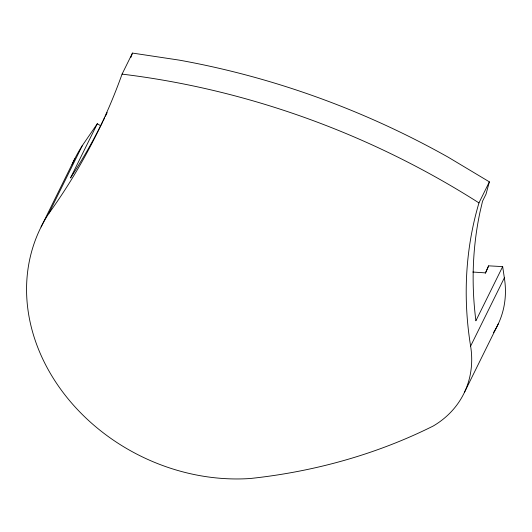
<?xml version="1.0" encoding="UTF-8"?>
<svg xmlns="http://www.w3.org/2000/svg" width="532" height="532" viewBox="0 0 532 532"><rect width="100%" height="100%" fill="white"/><g stroke="black" fill="none" stroke-linecap="round" stroke-linejoin="round"><path stroke-width="0.8" d="M502.667 266.612L504.349 277.864L470.614 346.119A104.764 88.259 26.3 0 1 433.168 426.046A583.764 491.794 26.3 0 1 250.313 478.501A190.649 160.611 26.3 0 1 63.627 393.201A190.649 160.611 26.3 0 1 48.631 213.778A791.47 666.776 26.3 0 0 122.067 74.121L132.468 53.074L179.144 60.109A734.798 619.035 26.3 0 1 448.163 157.173L489.367 181.851L486.029 194.127L482.557 201.143L480.064 211.809A422.441 355.888 26.3 0 0 475.788 319.858L475.867 320.836L502.667 266.612L488.622 265.84L485.284 273.375M130.805 57.556L132.468 53.074M41.07 226.991L74.799 158.736M48.631 213.778L82.367 145.522L97.316 123.723L100.741 125.838M97.316 123.723L70.517 177.947A791.47 666.776 26.3 0 0 102.849 121.476M470.614 346.119A422.441 355.888 26.3 0 1 478.966 202.898L489.367 181.851M485.63 272.67L488.622 265.84M464.562 392.111L498.298 323.855M472.808 272.038L485.157 272.856M122.067 74.121A734.798 619.035 26.3 0 1 478.966 202.898M72.073 164.528A190.649 160.611 26.3 0 1 82.367 145.522M494.275 331.31A104.764 88.259 26.3 0 1 493.45 332.613M504.349 277.864A104.764 88.259 26.3 0 1 494.674 330.651M107.178 112.585A791.47 666.776 26.3 0 1 105.396 116.302M104.671 117.778A791.47 666.776 26.3 0 1 103.215 120.737"/></g></svg>
